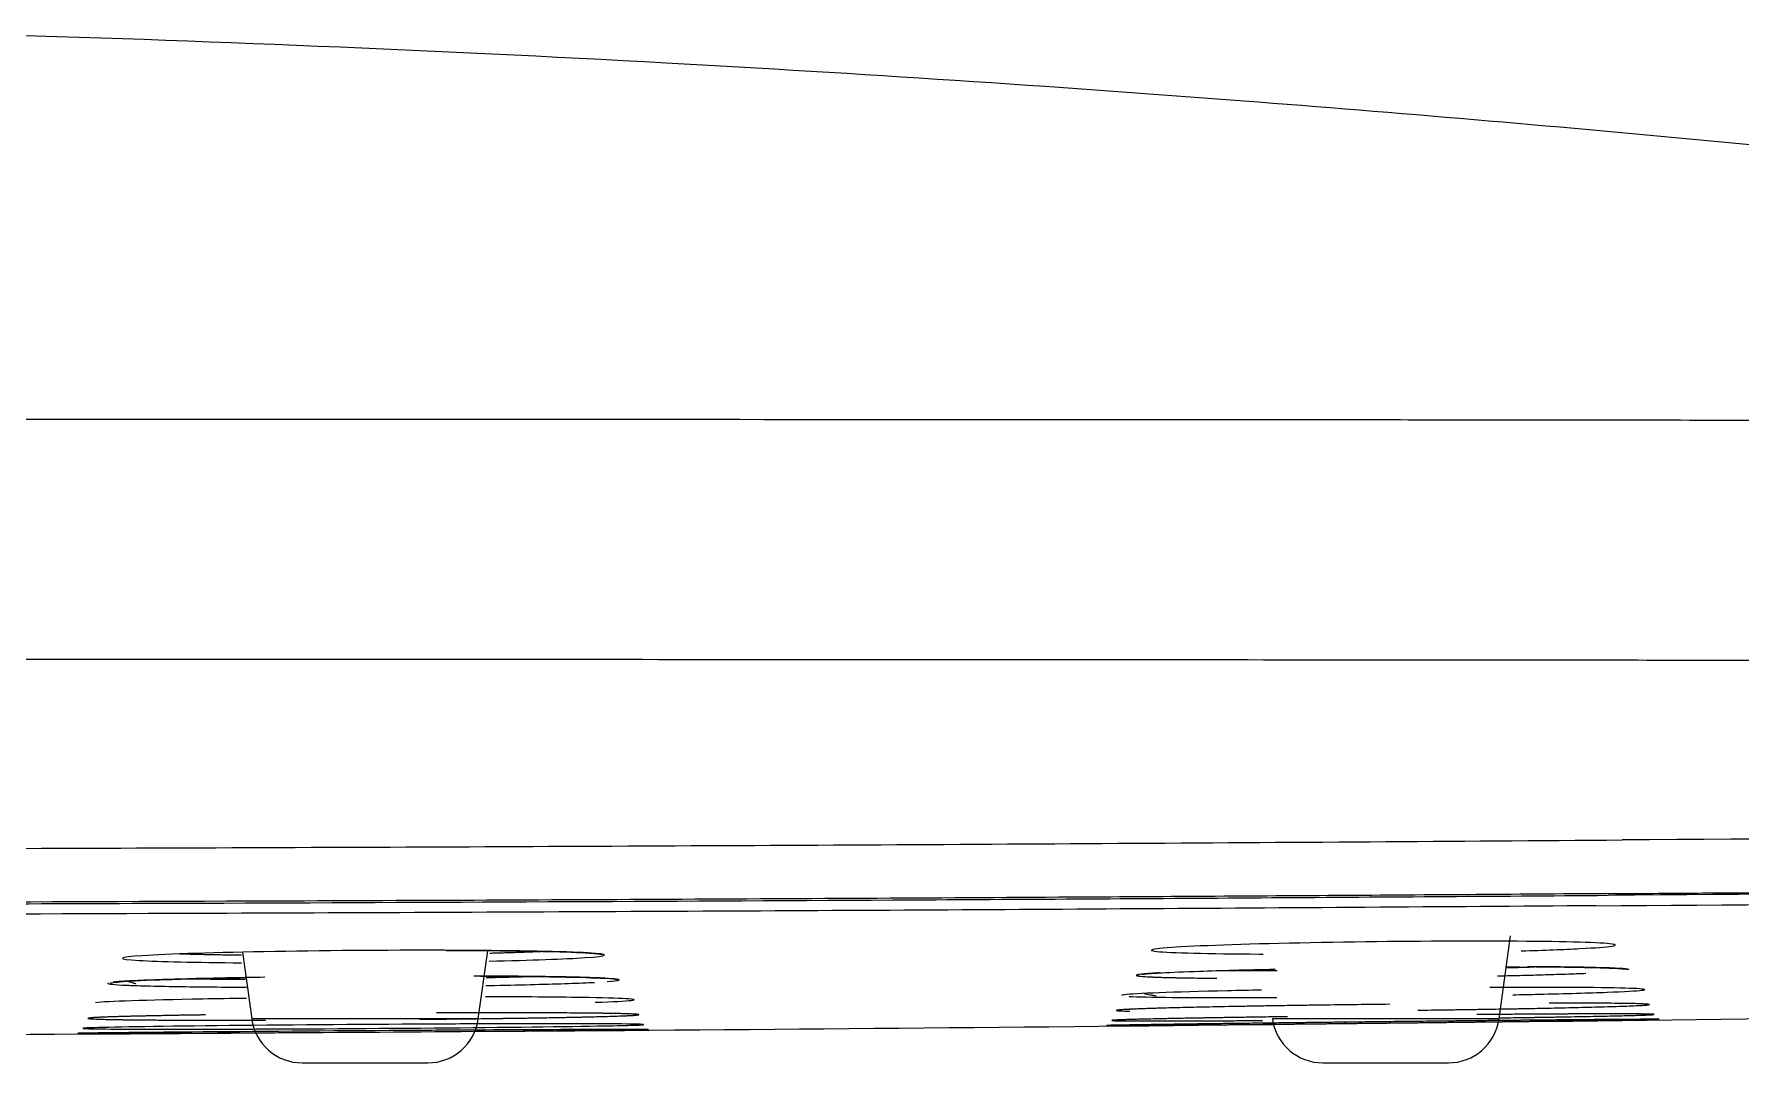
# Model space of a CAD drawing. Extents: x -4069 to -3649, y -4303 to -3709.
# Drawn here: x -3815.43 to -3808.74, y -3912.65 to -3908.61 of the extents above; entities that cross this region are included whole.
import ezdxf

# ---------------------------------------------------------------- set-up
doc = ezdxf.new("R2010")
doc.units = 0
doc.header["$LTSCALE"] = 7
doc.layers.add('6', color=7, linetype='CONTINUOUS')

msp = doc.modelspace()

# ---------------------------------------------------------------- linework, layer by layer
at = {"layer": '6', "color": 7, "linetype": 'Continuous'}
for p, q in [((-3809.68611, -3912.4731), (-3809.64063, -3912.14821)), ((-3814.61078, -3912.21201), (-3814.57422, -3912.4731)), ((-3813.68601, -3912.4731), (-3813.64859, -3912.20581)), ((-3814.37616, -3912.64536), (-3814.13012, -3912.64536)), ((-3814.13012, -3912.64536), (-3813.88407, -3912.64536)), ((-3810.37626, -3912.64536), (-3810.13022, -3912.64536)), ((-3810.13022, -3912.64536), (-3809.88417, -3912.64536))]:
    msp.add_line(p, q, dxfattribs=at)
at = {"layer": '6', "color": 3, "linetype": 'Continuous'}
for p, q in [((-3813.68601, -3912.4731), (-3814.57422, -3912.4731)), ((-3809.68611, -3912.4731), (-3810.57432, -3912.4731))]:
    msp.add_line(p, q, dxfattribs=at)
at = {"layer": '6', "color": 7, "linetype": 'Continuous'}
for centre, radius, start, end in [((-3814.37616, -3912.44537), 0.2, 187.96961, 270), ((-3813.88407, -3912.44537), 0.2, 270, 352.03039), ((-3820.12997, -3011.66382), 900.88155, 270.408993, 270.608018), ((-3810.37626, -3912.44537), 0.2, 187.96961, 270), ((-3809.88417, -3912.44537), 0.2, 270, 352.03039), ((-3820.12997, -3011.66382), 900.88155, 270.664118, 270.861401), ((-3820.12997, -3011.66382), 900.88155, 270.153987, 270.354378)]:
    msp.add_arc(centre, radius, start, end, dxfattribs=at)
for points, knots in [([(-3801.00403, -3910.07856), (-3801.58696, -3909.97794), (-3802.70751, -3909.79458), (-3804.27198, -3909.56608), (-3805.5973, -3909.39126), (-3806.65566, -3909.26393), (-3807.71828, -3909.14565), (-3809.03628, -3909.01278), (-3810.83773, -3908.85867), (-3813.1025, -3908.70961), (-3814.76763, -3908.64032), (-3815.67762, -3908.61444)], [0, 0, 0, 0, 0.1202317, 0.2308092, 0.3213645, 0.3919593, 0.4474896, 0.5386982, 0.6612183, 0.814996, 1, 1, 1, 1]), ([(-3831.00162, -3911.98882), (-3830.63846, -3911.99144), (-3829.91371, -3911.99667), (-3828.64671, -3912.0046), (-3827.20051, -3912.01237), (-3825.20915, -3912.02083), (-3822.85206, -3912.02735), (-3820.31059, -3912.0297), (-3818.13278, -3912.0281), (-3816.31707, -3912.02441), (-3814.32375, -3912.01816), (-3812.42373, -3912.00933), (-3810.6165, -3911.99855), (-3809.7116, -3911.99207), (-3809.25832, -3911.98882)], [0, 0, 0, 0, 0.0504268, 0.1006347, 0.1754994, 0.2503625, 0.3753666, 0.4999994, 0.5997955, 0.6748076, 0.7498388, 0.8743705, 0.9370687, 1, 1, 1, 1]), ([(-3809.30647, -3912.02982), (-3809.90879, -3912.03408), (-3811.1107, -3912.04257), (-3812.91823, -3912.05242), (-3815.02233, -3912.06143), (-3817.42638, -3912.06799), (-3819.22917, -3912.06962), (-3821.03062, -3912.06962), (-3822.83348, -3912.06801), (-3825.53927, -3912.06053), (-3828.24902, -3912.04843), (-3830.05066, -3912.03603), (-3830.95346, -3912.02982)], [0, 0, 0, 0, 0.0839706, 0.1675636, 0.2510451, 0.3756025, 0.4999978, 0.5000037, 0.6243972, 0.7489571, 0.8742019, 1, 1, 1, 1]), ([(-3801.03479, -3912.09524), (-3801.09372, -3912.0721), (-3801.33894, -3912.05169), (-3802.19723, -3912.01681), (-3802.78986, -3912.00317), (-3803.91257, -3911.98866), (-3804.31693, -3911.98495), (-3805.18373, -3911.97969), (-3805.64892, -3911.97815), (-3807.11825, -3911.97696), (-3808.1583, -3911.98064), (-3809.25832, -3911.98882)], [0, 0, 0, 0, 0.25, 0.25, 0.5, 0.5, 0.625, 0.625, 0.75, 0.75, 1, 1, 1, 1]), ([(-3813.81151, -3912.20457), (-3813.78499, -3912.20457), (-3813.69358, -3912.20474), (-3813.55693, -3912.20616), (-3813.37917, -3912.20929), (-3813.24555, -3912.21431), (-3813.20529, -3912.21916), (-3813.20175, -3912.22155), (-3813.20156, -3912.22187)], [0, 0, 0, 0, 0.0735118, 0.2605277, 0.4363094, 0.7357741, 0.9647259, 1, 1, 1, 1]), ([(-3811.01642, -3912.29273), (-3811.01853, -3912.29285), (-3811.05022, -3912.29467), (-3811.08125, -3912.29704), (-3811.09805, -3912.29941), (-3811.10257, -3912.30027), (-3811.10551, -3912.301), (-3811.10774, -3912.30193), (-3811.10752, -3912.30275), (-3811.10644, -3912.30325), (-3811.10578, -3912.30349), (-3811.10474, -3912.30379), (-3811.1035, -3912.30413), (-3811.10219, -3912.30443), (-3811.10046, -3912.30468), (-3811.09773, -3912.30503), (-3811.09321, -3912.30564), (-3811.08483, -3912.30642), (-3811.06974, -3912.30752), (-3811.05438, -3912.30833), (-3811.04024, -3912.30896), (-3811.03523, -3912.30917), (-3811.03034, -3912.30936), (-3811.02627, -3912.30951), (-3811.02254, -3912.30965), (-3811.01354, -3912.30997), (-3810.99722, -3912.31047), (-3810.97628, -3912.31102), (-3810.95773, -3912.31145), (-3810.94579, -3912.3117), (-3810.93519, -3912.31191), (-3810.92605, -3912.31208), (-3810.90359, -3912.31247), (-3810.87644, -3912.31282), (-3810.8516, -3912.31319), (-3810.83914, -3912.31333), (-3810.82616, -3912.31347), (-3810.81032, -3912.31363), (-3810.79727, -3912.31374), (-3810.79136, -3912.31379)], [0, 0, 0, 0, 0.0123666, 0.1884287, 0.2460388, 0.2695412, 0.2841158, 0.328271, 0.3744127, 0.3810604, 0.3878142, 0.4030117, 0.4180779, 0.4283223, 0.4400817, 0.449431, 0.4737957, 0.517797, 0.5538045, 0.6263079, 0.6378931, 0.6516333, 0.65986, 0.6688282, 0.6768694, 0.6826818, 0.7229129, 0.7655109, 0.7871067, 0.8099808, 0.8192224, 0.8329282, 0.8489505, 0.9117093, 0.9345701, 0.9448068, 0.9561409, 0.9804265, 1, 1, 1, 1]), ([(-3811.08402, -3912.29844), (-3811.08421, -3912.29845), (-3811.08171, -3912.29789), (-3811.06431, -3912.29595), (-3811.00329, -3912.29169), (-3810.84942, -3912.28513), (-3810.67994, -3912.28059), (-3810.56314, -3912.27806)], [0, 0, 0, 0, 0.0397853, 0.1537775, 0.3407397, 0.618656, 1, 1, 1, 1]), ([(-3809.69156, -3912.30454), (-3809.68686, -3912.30444), (-3809.6494, -3912.3036), (-3809.58473, -3912.30203), (-3809.51421, -3912.30006), (-3809.4576, -3912.29837), (-3809.42459, -3912.2973), (-3809.40455, -3912.29658), (-3809.39007, -3912.29605), (-3809.37422, -3912.29546), (-3809.35754, -3912.29481), (-3809.35016, -3912.29452), (-3809.34663, -3912.29437), (-3809.3466, -3912.29437)], [0, 0, 0, 0, 0.0344267, 0.2755783, 0.4931671, 0.6191904, 0.7693881, 0.7971822, 0.8205674, 0.9176011, 0.960675, 0.9996553, 1, 1, 1, 1]), ([(-3809.1765, -3912.27896), (-3809.17658, -3912.27894), (-3809.18264, -3912.27769), (-3809.21012, -3912.27508), (-3809.27391, -3912.27271), (-3809.33666, -3912.27135), (-3809.36604, -3912.2708), (-3809.38861, -3912.27045), (-3809.39983, -3912.27029), (-3809.40732, -3912.27018), (-3809.41508, -3912.27008), (-3809.43591, -3912.26982), (-3809.45788, -3912.26959), (-3809.48186, -3912.26939), (-3809.49743, -3912.26926), (-3809.5139, -3912.26914), (-3809.53034, -3912.26903), (-3809.54531, -3912.26895), (-3809.55965, -3912.26888), (-3809.5701, -3912.26884), (-3809.57443, -3912.26882)], [0, 0, 0, 0, 0.0032475, 0.2301878, 0.5120848, 0.5790717, 0.655214, 0.6975101, 0.7124101, 0.7195263, 0.7397935, 0.7553503, 0.834204, 0.8540055, 0.8752268, 0.9110221, 0.9343442, 0.9527379, 0.9805248, 1, 1, 1, 1]), ([(-3809.54067, -3912.26903), (-3809.5384, -3912.26903), (-3809.4826, -3912.26916), (-3809.36661, -3912.27062), (-3809.23515, -3912.27368), (-3809.18794, -3912.27731), (-3809.18196, -3912.27931), (-3809.18148, -3912.27973)], [0, 0, 0, 0, 0.0097707, 0.241659, 0.6280608, 0.9226658, 1, 1, 1, 1]), ([(-3815.12745, -3912.33257), (-3815.12729, -3912.33247), (-3815.12474, -3912.33124), (-3815.11408, -3912.32998), (-3815.09822, -3912.3287)], [0, 0, 0, 0, 0.083131, 1, 1, 1, 1]), ([(-3815.09822, -3912.3287), (-3815.09482, -3912.32792), (-3815.06987, -3912.32466), (-3814.9456, -3912.31961), (-3814.76575, -3912.31471), (-3814.65463, -3912.31244), (-3814.59788, -3912.31144)], [0, 0, 0, 0, 0.1294716, 0.5468705, 0.7805471, 1, 1, 1, 1]), ([(-3815.0617, -3912.32554), (-3815.05644, -3912.32734), (-3815.04671, -3912.33021), (-3815.03326, -3912.33328), (-3815.02875, -3912.335), (-3815.02825, -3912.33559), (-3815.02822, -3912.33565)], [0, 0, 0, 0, 0.5984296, 0.9059664, 0.9918782, 1, 1, 1, 1]), ([(-3813.67707, -3912.30522), (-3813.62341, -3912.30541), (-3813.51382, -3912.30629), (-3813.32852, -3912.30869), (-3813.18163, -3912.31324), (-3813.14566, -3912.31728), (-3813.14262, -3912.31947), (-3813.14249, -3912.3196)], [0, 0, 0, 0, 0.1681857, 0.3699865, 0.7173851, 0.9826453, 1, 1, 1, 1]), ([(-3810.61726, -3912.36019), (-3810.66357, -3912.3611), (-3810.70798, -3912.36204), (-3810.96456, -3912.36798), (-3811.11367, -3912.37362), (-3811.15446, -3912.37843)], [0, 0, 0, 0, 0.1633415, 0.1633415, 1, 1, 1, 1]), ([(-3809.263, -3912.3686), (-3809.19338, -3912.36595), (-3809.14616, -3912.36333), (-3809.08621, -3912.35615), (-3809.15478, -3912.35237), (-3809.42101, -3912.34946), (-3809.56304, -3912.3492), (-3809.72269, -3912.3498)], [0, 0, 0, 0, 0.2329287, 0.2329287, 0.6968582, 0.6968582, 1, 1, 1, 1]), ([(-3814.59436, -3912.39257), (-3814.65461, -3912.39344), (-3814.71211, -3912.39438), (-3814.98862, -3912.39954), (-3815.1435, -3912.40471), (-3815.18561, -3912.40951)], [0, 0, 0, 0, 0.1937109, 0.1937109, 1, 1, 1, 1]), ([(-3813.22838, -3912.408), (-3813.15681, -3912.40559), (-3813.10818, -3912.40311), (-3813.04567, -3912.39597), (-3813.11616, -3912.39174), (-3813.38118, -3912.38764), (-3813.51154, -3912.38675), (-3813.6585, -3912.38651)], [0, 0, 0, 0, 0.2385077, 0.2385077, 0.7161196, 0.7161196, 1, 1, 1, 1]), ([(-3810.11458, -3912.41588), (-3810.15712, -3912.41634), (-3810.24783, -3912.41738), (-3810.35899, -3912.41883), (-3810.43326, -3912.41989), (-3810.47069, -3912.42044), (-3810.50046, -3912.42089), (-3810.54031, -3912.42151), (-3810.59069, -3912.42233), (-3810.6509, -3912.42335), (-3810.73619, -3912.42489), (-3810.8147, -3912.42647), (-3810.88208, -3912.42797), (-3810.94307, -3912.4294), (-3810.99207, -3912.4307), (-3811.02685, -3912.43172), (-3811.03802, -3912.43206), (-3811.04547, -3912.43229), (-3811.05291, -3912.43252), (-3811.06193, -3912.43281), (-3811.06943, -3912.43307), (-3811.07576, -3912.43328), (-3811.08074, -3912.43346), (-3811.08678, -3912.43367), (-3811.09268, -3912.43389), (-3811.09773, -3912.43408), (-3811.10734, -3912.43444), (-3811.11878, -3912.43491), (-3811.12858, -3912.43534), (-3811.13275, -3912.43553), (-3811.13459, -3912.43562), (-3811.13989, -3912.43587), (-3811.14692, -3912.43622), (-3811.15494, -3912.43666), (-3811.16549, -3912.43732), (-3811.17875, -3912.43831), (-3811.18794, -3912.43965), (-3811.18318, -3912.44113), (-3811.16204, -3912.44226), (-3811.14098, -3912.44287), (-3811.13347, -3912.44306)], [0, 0, 0, 0, 0.0639168, 0.1359882, 0.1692867, 0.1798438, 0.1951728, 0.2166247, 0.2442245, 0.2781162, 0.3182019, 0.394052, 0.4268338, 0.4585464, 0.5287764, 0.5483079, 0.5557024, 0.5615819, 0.5707536, 0.5782285, 0.5897987, 0.59517, 0.5996977, 0.6069411, 0.6163514, 0.6212644, 0.625541, 0.6524444, 0.6691157, 0.6698151, 0.6722183, 0.6780322, 0.6953231, 0.7090472, 0.7259225, 0.7661459, 0.8207429, 0.8865032, 0.9634217, 1, 1, 1, 1]), ([(-3811.07769, -3912.37418), (-3811.07092, -3912.37556), (-3811.0575, -3912.37772), (-3811.04014, -3912.3804), (-3811.0315, -3912.38202), (-3811.02958, -3912.38275), (-3811.02916, -3912.38302), (-3811.02913, -3912.3831)], [0, 0, 0, 0, 0.5095238, 0.8495993, 0.9557177, 0.9894452, 1, 1, 1, 1]), ([(-3810.00381, -3912.43884), (-3810.00019, -3912.4388), (-3809.95867, -3912.43827), (-3809.91123, -3912.43763), (-3809.86009, -3912.43691), (-3809.84168, -3912.43664), (-3809.82726, -3912.43643), (-3809.81978, -3912.43632), (-3809.81607, -3912.43626), (-3809.81398, -3912.43623), (-3809.81092, -3912.43619), (-3809.80645, -3912.43612), (-3809.79902, -3912.43601), (-3809.78846, -3912.43585), (-3809.77573, -3912.43565), (-3809.76154, -3912.43544), (-3809.74536, -3912.43518), (-3809.71575, -3912.43471), (-3809.68374, -3912.43419), (-3809.65368, -3912.43367), (-3809.63243, -3912.4333), (-3809.60913, -3912.43289), (-3809.58301, -3912.43241), (-3809.55183, -3912.43183), (-3809.49777, -3912.43078), (-3809.41639, -3912.42908), (-3809.31562, -3912.42669), (-3809.23752, -3912.42445), (-3809.1836, -3912.42258), (-3809.15522, -3912.42141), (-3809.13709, -3912.42055), (-3809.12694, -3912.42001), (-3809.11279, -3912.41913), (-3809.08947, -3912.41717), (-3809.09863, -3912.41516), (-3809.14084, -3912.41362), (-3809.19429, -3912.41255), (-3809.28022, -3912.41174), (-3809.3783, -3912.4115), (-3809.44587, -3912.41153), (-3809.47191, -3912.41156), (-3809.48628, -3912.41159), (-3809.48997, -3912.41159)], [0, 0, 0, 0, 0.0044974, 0.051585, 0.059394, 0.0696727, 0.0752096, 0.0779638, 0.0793231, 0.0799965, 0.0806651, 0.0832812, 0.0857796, 0.0902932, 0.0970215, 0.1023897, 0.108893, 0.1184897, 0.1417901, 0.1520984, 0.160189, 0.1715626, 0.1850786, 0.1979196, 0.2173104, 0.2667344, 0.3285439, 0.4000954, 0.4396184, 0.4783762, 0.4971921, 0.5121755, 0.5252487, 0.5762482, 0.6938033, 0.7452112, 0.793554, 0.8812758, 0.9580222, 0.9773103, 0.9942056, 1, 1, 1, 1]), ([(-3814.29533, -3912.51143), (-3814.29329, -3912.51142), (-3814.29125, -3912.51141), (-3814.28921, -3912.5114), (-3814.00165, -3912.50977), (-3813.70393, -3912.50724), (-3813.24611, -3912.50178), (-3813.08855, -3912.49886), (-3813.00863, -3912.49436), (-3813.08443, -3912.49278), (-3813.43346, -3912.49187), (-3813.69937, -3912.49255), (-3814.27006, -3912.49579), (-3814.56764, -3912.4983), (-3815.03056, -3912.50382), (-3815.18555, -3912.50672), (-3815.23181, -3912.50934), (-3815.23514, -3912.5097), (-3815.23525, -3912.51004)], [0, 0, 0, 0, 0.0011482, 0.0011482, 0.0011482, 0.1630781, 0.1630781, 0.3250079, 0.3250079, 0.4869378, 0.4869378, 0.6488677, 0.6488677, 0.8107976, 0.8107976, 0.9727275, 0.9727275, 1, 1, 1, 1]), ([(-3814.75549, -3912.45754), (-3814.75671, -3912.45756), (-3814.76374, -3912.45766), (-3814.77588, -3912.45785), (-3814.79312, -3912.45811), (-3814.81138, -3912.45839), (-3814.83211, -3912.45873), (-3814.85376, -3912.4591), (-3814.87305, -3912.45943), (-3814.88785, -3912.45969), (-3814.89951, -3912.45991), (-3814.91461, -3912.46019), (-3814.93681, -3912.46061), (-3814.95741, -3912.46102), (-3814.97364, -3912.46136), (-3814.98586, -3912.46163), (-3814.9985, -3912.4619), (-3815.01067, -3912.46217), (-3815.02344, -3912.46247), (-3815.03567, -3912.46276), (-3815.04776, -3912.46306), (-3815.057, -3912.46329), (-3815.06542, -3912.46351), (-3815.07168, -3912.46368), (-3815.0746, -3912.46376), (-3815.0763, -3912.4638), (-3815.0777, -3912.46384), (-3815.07934, -3912.46389), (-3815.08157, -3912.46395), (-3815.08548, -3912.46405), (-3815.09187, -3912.46424), (-3815.10034, -3912.46448), (-3815.11094, -3912.46481), (-3815.12018, -3912.46509), (-3815.12697, -3912.46532), (-3815.13052, -3912.46544), (-3815.13456, -3912.46558), (-3815.13847, -3912.46572), (-3815.14287, -3912.46588), (-3815.15015, -3912.46616), (-3815.15906, -3912.46652), (-3815.16897, -3912.46694), (-3815.1797, -3912.4674), (-3815.18795, -3912.46785), (-3815.19541, -3912.4683), (-3815.20098, -3912.46867), (-3815.21237, -3912.4696), (-3815.21627, -3912.47046), (-3815.21613, -3912.47118), (-3815.21591, -3912.47135), (-3815.21501, -3912.47157), (-3815.21338, -3912.47184), (-3815.21022, -3912.47217), (-3815.20655, -3912.47246), (-3815.2033, -3912.47269), (-3815.20044, -3912.47288), (-3815.19526, -3912.4732), (-3815.18784, -3912.47356), (-3815.17727, -3912.47396), (-3815.16817, -3912.47427), (-3815.15962, -3912.47455), (-3815.15131, -3912.47482), (-3815.13983, -3912.47511), (-3815.11975, -3912.47548), (-3815.09902, -3912.47582), (-3815.08063, -3912.47611), (-3815.06673, -3912.47632), (-3815.05469, -3912.47646), (-3815.04387, -3912.47659), (-3815.02868, -3912.47675), (-3814.99896, -3912.47705), (-3814.95963, -3912.47735), (-3814.91671, -3912.4776), (-3814.87877, -3912.47779), (-3814.843, -3912.47793), (-3814.81617, -3912.47801), (-3814.80269, -3912.47805), (-3814.79439, -3912.47806), (-3814.77802, -3912.4781), (-3814.75352, -3912.47814), (-3814.72219, -3912.47818), (-3814.69361, -3912.4782), (-3814.65634, -3912.4782), (-3814.62434, -3912.47819), (-3814.59533, -3912.47816), (-3814.57144, -3912.47812), (-3814.54596, -3912.47808), (-3814.52581, -3912.47804), (-3814.51999, -3912.47803)], [0, 0, 0, 0, 0.0019011, 0.0109792, 0.0191656, 0.0294872, 0.0400528, 0.0539522, 0.0664881, 0.0735826, 0.0802794, 0.0875699, 0.1013048, 0.1219377, 0.1275744, 0.1342822, 0.1473006, 0.1540967, 0.1603312, 0.1761514, 0.1817506, 0.1888113, 0.1986163, 0.2024471, 0.2049866, 0.206073, 0.2068298, 0.2086947, 0.2104043, 0.2126772, 0.219019, 0.2277147, 0.2364316, 0.2498795, 0.255384, 0.2581036, 0.2615613, 0.2689581, 0.2714817, 0.2764751, 0.2960082, 0.3072559, 0.3168787, 0.3411922, 0.3516485, 0.362101, 0.3783926, 0.4475902, 0.4529236, 0.4578846, 0.4670889, 0.4776798, 0.4884613, 0.5065704, 0.5127461, 0.5164969, 0.5298938, 0.5515121, 0.5633389, 0.5825937, 0.5937351, 0.6030608, 0.6193233, 0.6375621, 0.6636814, 0.677697, 0.6892464, 0.7007463, 0.7072357, 0.714621, 0.7356755, 0.7740235, 0.794298, 0.8167602, 0.8425979, 0.8558158, 0.8615652, 0.8647209, 0.8691962, 0.8878266, 0.9036073, 0.9176164, 0.930921, 0.9586811, 0.9644975, 0.9722816, 0.9920213, 1, 1, 1, 1]), ([(-3813.91508, -3912.47454), (-3813.91268, -3912.47452), (-3813.89952, -3912.4744), (-3813.87905, -3912.47421), (-3813.85471, -3912.47398), (-3813.83619, -3912.4738), (-3813.81896, -3912.47362), (-3813.79692, -3912.47339), (-3813.72834, -3912.47266), (-3813.66059, -3912.47187), (-3813.6021, -3912.4711), (-3813.58196, -3912.47082), (-3813.55015, -3912.47039), (-3813.51733, -3912.46991), (-3813.49035, -3912.4695), (-3813.47654, -3912.46929), (-3813.46021, -3912.46903), (-3813.44322, -3912.46875), (-3813.4276, -3912.46849), (-3813.40073, -3912.46803), (-3813.37384, -3912.46755), (-3813.34715, -3912.46705), (-3813.33568, -3912.46683), (-3813.32375, -3912.46659), (-3813.31006, -3912.46631), (-3813.29415, -3912.46596), (-3813.27178, -3912.46546), (-3813.24568, -3912.46485), (-3813.20819, -3912.46396), (-3813.16943, -3912.4629), (-3813.13586, -3912.46179), (-3813.11261, -3912.4609), (-3813.0966, -3912.46019), (-3813.08591, -3912.45964), (-3813.07838, -3912.45919), (-3813.07454, -3912.45894), (-3813.07221, -3912.45877), (-3813.07065, -3912.45864), (-3813.06876, -3912.4585), (-3813.06662, -3912.4583), (-3813.06325, -3912.45794), (-3813.05966, -3912.45748), (-3813.05778, -3912.45707), (-3813.05727, -3912.45684), (-3813.0572, -3912.45677), (-3813.05717, -3912.45673), (-3813.05716, -3912.45671), (-3813.05715, -3912.45669), (-3813.05715, -3912.45669), (-3813.05715, -3912.45668), (-3813.05715, -3912.45668), (-3813.05715, -3912.45668), (-3813.05715, -3912.45668), (-3813.05715, -3912.45668), (-3813.05715, -3912.45668), (-3813.05827, -3912.45656), (-3813.0568, -3912.45633), (-3813.05779, -3912.45608), (-3813.05834, -3912.45592), (-3813.05875, -3912.45584), (-3813.05908, -3912.45576), (-3813.05981, -3912.45561), (-3813.06196, -3912.45538), (-3813.06454, -3912.45514), (-3813.06667, -3912.45497), (-3813.0684, -3912.45485), (-3813.07041, -3912.4547), (-3813.07445, -3912.45445), (-3813.08057, -3912.45412), (-3813.0877, -3912.4538), (-3813.09349, -3912.45357), (-3813.10067, -3912.45328), (-3813.114, -3912.45291), (-3813.13055, -3912.45249), (-3813.14304, -3912.45222), (-3813.15125, -3912.45204), (-3813.15684, -3912.45193), (-3813.16104, -3912.45185), (-3813.16487, -3912.45179), (-3813.17003, -3912.4517), (-3813.1803, -3912.45153), (-3813.19128, -3912.45136), (-3813.2017, -3912.45122), (-3813.20776, -3912.45113), (-3813.21413, -3912.45105), (-3813.22393, -3912.45093), (-3813.23606, -3912.45079), (-3813.24926, -3912.45065), (-3813.25957, -3912.45055), (-3813.26763, -3912.45048), (-3813.27744, -3912.4504), (-3813.30086, -3912.45022), (-3813.34381, -3912.44991), (-3813.39548, -3912.44966), (-3813.44366, -3912.44948), (-3813.47568, -3912.44939), (-3813.51043, -3912.44932), (-3813.54426, -3912.44928), (-3813.59214, -3912.44924), (-3813.63423, -3912.44925), (-3813.67394, -3912.44929), (-3813.69589, -3912.44932), (-3813.71024, -3912.44934), (-3813.72067, -3912.44936), (-3813.74305, -3912.4494), (-3813.77887, -3912.44948), (-3813.81727, -3912.44959), (-3813.84067, -3912.44966), (-3813.84854, -3912.44969), (-3813.84939, -3912.44969)], [0, 0, 0, 0, 0.0025496, 0.014033, 0.0218564, 0.0286911, 0.0341721, 0.0406266, 0.0528043, 0.109776, 0.1170438, 0.1229893, 0.1341643, 0.1559342, 0.1643836, 0.1688025, 0.1741539, 0.1861236, 0.1916704, 0.1958095, 0.22357, 0.2305194, 0.2361772, 0.2412124, 0.249405, 0.2585011, 0.268406, 0.2885921, 0.305852, 0.3381921, 0.3710455, 0.3922451, 0.4086349, 0.4276517, 0.4366927, 0.4446912, 0.4481401, 0.4510261, 0.4551274, 0.4605247, 0.4677505, 0.4849287, 0.4998595, 0.5032965, 0.5053022, 0.5064172, 0.5070078, 0.5073121, 0.5074665, 0.5075443, 0.5075833, 0.5076029, 0.5076127, 0.5076152, 0.5076177, 0.5076226, 0.5189217, 0.5275947, 0.5305542, 0.5332226, 0.5355373, 0.5377242, 0.5471412, 0.5576716, 0.5607009, 0.5639288, 0.5699786, 0.5750866, 0.5888156, 0.6041301, 0.6086653, 0.6132916, 0.6355516, 0.6523931, 0.6634196, 0.6700946, 0.6747266, 0.6779423, 0.6804068, 0.6840674, 0.6901501, 0.7037207, 0.7086219, 0.7124927, 0.7164155, 0.721472, 0.7320105, 0.7401414, 0.7460867, 0.7503074, 0.7543113, 0.7625271, 0.7884774, 0.8219798, 0.8396807, 0.8565319, 0.8650424, 0.8847516, 0.8992406, 0.9241419, 0.9350904, 0.9452336, 0.9491786, 0.95139, 0.9570543, 0.9744504, 0.9914473, 0.9990795, 1, 1, 1, 1]), ([(-3813.21887, -3912.50088), (-3813.13051, -3912.49935), (-3813.07102, -3912.49787), (-3813.00863, -3912.49436), (-3813.08443, -3912.49278), (-3813.37067, -3912.49203), (-3813.51983, -3912.4922), (-3813.68758, -3912.49279)], [0, 0, 0, 0, 0.254981, 0.254981, 0.7092168, 0.7092168, 1, 1, 1, 1]), ([(-3810.51494, -3912.46457), (-3810.51923, -3912.46463), (-3810.53262, -3912.46482), (-3810.55074, -3912.46507), (-3810.5713, -3912.46536), (-3810.59503, -3912.4657), (-3810.61554, -3912.46599), (-3810.62986, -3912.4662), (-3810.6324, -3912.46624), (-3810.63381, -3912.46626), (-3810.63457, -3912.46627), (-3810.63496, -3912.46628), (-3810.63516, -3912.46628), (-3810.63526, -3912.46628), (-3810.63529, -3912.46628), (-3810.63529, -3912.46628), (-3810.63531, -3912.46628), (-3810.63533, -3912.46628), (-3810.63636, -3912.4663), (-3810.63841, -3912.46633), (-3810.64284, -3912.46639), (-3810.65127, -3912.46652), (-3810.661, -3912.46667), (-3810.67043, -3912.46681), (-3810.68314, -3912.467), (-3810.70058, -3912.46727), (-3810.72293, -3912.46761), (-3810.74104, -3912.4679), (-3810.75598, -3912.46814), (-3810.76471, -3912.46828), (-3810.77127, -3912.46838), (-3810.77504, -3912.46844), (-3810.77965, -3912.46852), (-3810.78268, -3912.46857), (-3810.78567, -3912.46861), (-3810.78598, -3912.46862), (-3810.78486, -3912.46861), (-3810.78944, -3912.46867), (-3810.79086, -3912.4687), (-3810.79847, -3912.46883), (-3810.81287, -3912.46907), (-3810.8332, -3912.4694), (-3810.85316, -3912.46975), (-3810.87188, -3912.47008), (-3810.89295, -3912.47046), (-3810.91892, -3912.47094), (-3810.94721, -3912.47147), (-3810.97542, -3912.47203), (-3810.99615, -3912.47245), (-3811.02119, -3912.47298), (-3811.0415, -3912.47342), (-3811.06051, -3912.47385), (-3811.06717, -3912.474), (-3811.07038, -3912.47408), (-3811.07146, -3912.4741), (-3811.07454, -3912.47418), (-3811.08047, -3912.47432), (-3811.08942, -3912.47453), (-3811.10486, -3912.47492), (-3811.12409, -3912.47544), (-3811.1455, -3912.47607), (-3811.15963, -3912.47654), (-3811.16858, -3912.47687), (-3811.17343, -3912.47705), (-3811.17793, -3912.47724), (-3811.18353, -3912.47749), (-3811.18893, -3912.47775), (-3811.19496, -3912.47806), (-3811.19792, -3912.47827), (-3811.19983, -3912.47843), (-3811.20103, -3912.47855), (-3811.20227, -3912.47867), (-3811.20312, -3912.47877), (-3811.2034, -3912.47884), (-3811.20381, -3912.47898), (-3811.20427, -3912.47919), (-3811.20323, -3912.47947), (-3811.20041, -3912.4797), (-3811.19785, -3912.47987), (-3811.196, -3912.47995), (-3811.1933, -3912.48007), (-3811.1893, -3912.48022), (-3811.18266, -3912.48039), (-3811.17651, -3912.48051), (-3811.17074, -3912.48062), (-3811.16199, -3912.48075), (-3811.15286, -3912.48086), (-3811.14368, -3912.48094), (-3811.13764, -3912.481), (-3811.12595, -3912.48109), (-3811.11146, -3912.48117), (-3811.09588, -3912.48123), (-3811.07979, -3912.48127), (-3811.06483, -3912.4813), (-3811.05102, -3912.48131), (-3811.04328, -3912.48131), (-3811.034, -3912.48131), (-3811.02307, -3912.4813), (-3811.00767, -3912.48128), (-3810.99319, -3912.48127), (-3810.98141, -3912.48125), (-3810.97488, -3912.48124), (-3810.96822, -3912.48122), (-3810.95602, -3912.48119), (-3810.94279, -3912.48115), (-3810.9281, -3912.4811), (-3810.91688, -3912.48106), (-3810.90519, -3912.48102), (-3810.88607, -3912.48093), (-3810.85951, -3912.48081), (-3810.81935, -3912.48062), (-3810.77775, -3912.48039), (-3810.73308, -3912.48011), (-3810.70162, -3912.4799), (-3810.67868, -3912.47975), (-3810.66642, -3912.47966), (-3810.65673, -3912.47959), (-3810.647, -3912.47952), (-3810.63456, -3912.47943), (-3810.62295, -3912.47934), (-3810.61475, -3912.47928), (-3810.6133, -3912.47926)], [0, 0, 0, 0, 0.0055852, 0.017461, 0.0236893, 0.0327491, 0.0493582, 0.0512345, 0.0522689, 0.0528531, 0.0531607, 0.0533182, 0.0533978, 0.0534379, 0.053443, 0.053443, 0.0534481, 0.0534581, 0.0534782, 0.0548378, 0.0563233, 0.059574, 0.0665074, 0.0697982, 0.0727103, 0.0842783, 0.0946867, 0.1050623, 0.1106269, 0.1167361, 0.1180453, 0.1204734, 0.1225045, 0.1247686, 0.1258364, 0.1258497, 0.1258628, 0.1270295, 0.1284759, 0.1302173, 0.137518, 0.1518193, 0.1607396, 0.1708292, 0.1831726, 0.1968358, 0.2162199, 0.2345766, 0.2510722, 0.257908, 0.2877677, 0.2962146, 0.3026654, 0.303609, 0.3042078, 0.3055325, 0.311633, 0.3191948, 0.3284587, 0.3530991, 0.3771402, 0.4026027, 0.4099797, 0.4175178, 0.4257731, 0.4345879, 0.4512333, 0.4621137, 0.4770504, 0.4815312, 0.4864223, 0.4957167, 0.4999553, 0.5031421, 0.507558, 0.5231928, 0.5392617, 0.5577125, 0.5688899, 0.57331, 0.5768408, 0.5944012, 0.6067674, 0.6203996, 0.6284825, 0.6371074, 0.6621106, 0.6664809, 0.6714296, 0.6838851, 0.7072927, 0.7170884, 0.7286002, 0.7503914, 0.7555239, 0.7617137, 0.7685268, 0.7766387, 0.7853408, 0.8012103, 0.806723, 0.8095247, 0.8144098, 0.8196727, 0.8327826, 0.8391623, 0.8463145, 0.8529475, 0.8597315, 0.8787419, 0.8971539, 0.9254785, 0.9429261, 0.9633548, 0.9708015, 0.9757071, 0.9807512, 0.9841843, 0.9888306, 0.9980348, 1, 1, 1, 1]), ([(-3809.68128, -3912.46898), (-3809.67349, -3912.46887), (-3809.65313, -3912.46857), (-3809.62606, -3912.46817), (-3809.60073, -3912.46779), (-3809.58292, -3912.46752), (-3809.56736, -3912.46727), (-3809.55239, -3912.46704), (-3809.53659, -3912.46679), (-3809.51936, -3912.46652), (-3809.49958, -3912.46619), (-3809.48278, -3912.46591), (-3809.46933, -3912.46569), (-3809.45814, -3912.4655), (-3809.4358, -3912.46512), (-3809.38108, -3912.46416), (-3809.33252, -3912.46324), (-3809.28365, -3912.46226), (-3809.25762, -3912.46172), (-3809.23048, -3912.4611), (-3809.2079, -3912.46058), (-3809.18312, -3912.45998), (-3809.15798, -3912.45932), (-3809.13494, -3912.45862), (-3809.11903, -3912.45809), (-3809.10914, -3912.45774), (-3809.10341, -3912.4575), (-3809.09743, -3912.45723), (-3809.091, -3912.45692), (-3809.08423, -3912.45653), (-3809.08034, -3912.45617), (-3809.07815, -3912.45587), (-3809.07783, -3912.45571), (-3809.07764, -3912.45561), (-3809.07748, -3912.45548), (-3809.07817, -3912.45537), (-3809.07903, -3912.45523), (-3809.0799, -3912.45513), (-3809.08152, -3912.455), (-3809.08414, -3912.45485), (-3809.08695, -3912.45472), (-3809.08975, -3912.45462), (-3809.09177, -3912.45456), (-3809.09395, -3912.45449), (-3809.09731, -3912.4544), (-3809.10258, -3912.45428), (-3809.10805, -3912.45416), (-3809.11291, -3912.45407), (-3809.11776, -3912.45402), (-3809.12286, -3912.45397), (-3809.12741, -3912.45391), (-3809.13099, -3912.45387), (-3809.13428, -3912.45383), (-3809.14081, -3912.45377), (-3809.15047, -3912.45368), (-3809.16414, -3912.4536), (-3809.17868, -3912.45355), (-3809.19208, -3912.4535), (-3809.20455, -3912.45347), (-3809.21451, -3912.45346), (-3809.22265, -3912.45345), (-3809.23181, -3912.45344), (-3809.2445, -3912.45344), (-3809.25856, -3912.45344), (-3809.27119, -3912.45345), (-3809.27927, -3912.45346), (-3809.28544, -3912.45347), (-3809.29512, -3912.45349), (-3809.30519, -3912.45351), (-3809.31544, -3912.45354), (-3809.32111, -3912.45355), (-3809.32747, -3912.45357), (-3809.33466, -3912.45359), (-3809.34257, -3912.45361), (-3809.35273, -3912.45365), (-3809.36387, -3912.45369), (-3809.37676, -3912.45374), (-3809.38917, -3912.45379), (-3809.40301, -3912.45385), (-3809.41831, -3912.45391), (-3809.43199, -3912.45398), (-3809.44362, -3912.45404), (-3809.45344, -3912.45409), (-3809.46329, -3912.45414), (-3809.48013, -3912.45423), (-3809.50091, -3912.45435), (-3809.52812, -3912.45451), (-3809.55136, -3912.45466), (-3809.56827, -3912.45477), (-3809.57698, -3912.45483), (-3809.58318, -3912.45487), (-3809.59931, -3912.45498), (-3809.63796, -3912.45525), (-3809.67688, -3912.45555), (-3809.70594, -3912.45578), (-3809.71828, -3912.45587), (-3809.74046, -3912.45606), (-3809.76111, -3912.45623), (-3809.77338, -3912.45633)], [0, 0, 0, 0, 0.0103826, 0.0273429, 0.0369528, 0.0455427, 0.0522361, 0.0592006, 0.0673281, 0.0751192, 0.0843435, 0.0969912, 0.1009176, 0.1051439, 0.1144352, 0.136277, 0.1949691, 0.2021245, 0.2326654, 0.2485678, 0.2652549, 0.2861761, 0.3121761, 0.3388805, 0.3665046, 0.3766865, 0.3827585, 0.397207, 0.4115007, 0.4251799, 0.4525226, 0.4655074, 0.473777, 0.4786791, 0.4826917, 0.4953936, 0.5005516, 0.5070184, 0.5153172, 0.5258896, 0.5385453, 0.5428968, 0.5482674, 0.5538162, 0.5586932, 0.5708296, 0.5854283, 0.5909911, 0.5957107, 0.6046801, 0.6107512, 0.6152888, 0.6192882, 0.6232892, 0.6395944, 0.6548889, 0.666796, 0.6810808, 0.6913678, 0.6997658, 0.706063, 0.711194, 0.7215599, 0.7350718, 0.7424671, 0.7482571, 0.7519041, 0.7549001, 0.7676001, 0.7716748, 0.7748072, 0.7785092, 0.7836297, 0.78799, 0.7929375, 0.8020208, 0.8078939, 0.8152605, 0.8232199, 0.8312528, 0.840633, 0.8454407, 0.8497658, 0.8561644, 0.8609737, 0.8758995, 0.8876702, 0.9016951, 0.9097355, 0.9119086, 0.9141388, 0.9185897, 0.934722, 0.967908, 0.9709936, 0.9733046, 0.9842495, 1, 1, 1, 1]), ([(-3814.29686, -3912.52594), (-3814.29578, -3912.52593), (-3814.29471, -3912.52592), (-3814.29363, -3912.52592), (-3814.00102, -3912.52407), (-3813.69789, -3912.52187), (-3813.23143, -3912.51795), (-3813.07067, -3912.51624), (-3812.98851, -3912.51435), (-3813.06525, -3912.51415), (-3813.41982, -3912.51541), (-3813.69018, -3912.51684), (-3814.27093, -3912.52051), (-3814.57389, -3912.52271), (-3814.96319, -3912.52598), (-3815.08375, -3912.52715), (-3815.16046, -3912.52806)], [0, 0, 0, 0, 0.0006501, 0.0006501, 0.0006501, 0.177504, 0.177504, 0.3543579, 0.3543579, 0.5312118, 0.5312118, 0.7080657, 0.7080657, 0.8849196, 0.8849196, 1, 1, 1, 1]), ([(-3813.22414, -3912.51472), (-3813.23014, -3912.51474), (-3813.23628, -3912.51476), (-3813.35891, -3912.5152), (-3813.5154, -3912.51595), (-3813.69133, -3912.51695)], [0, 0, 0, 0, 0.0510258, 0.0510258, 1, 1, 1, 1])]:
    msp.add_open_spline(points, degree=3, knots=knots, dxfattribs=at)
at = {"layer": '6', "color": 3, "linetype": 'Continuous'}
for points, knots in [([(-3809.33396, -3910.12565), (-3809.14239, -3910.12605), (-3808.75414, -3910.12687), (-3808.17357, -3910.12778), (-3807.5031, -3910.12859), (-3806.76443, -3910.12912), (-3805.84905, -3910.12915), (-3804.88113, -3910.12824), (-3803.88757, -3910.12595), (-3803.04295, -3910.12226), (-3802.38364, -3910.11697), (-3801.93286, -3910.1102), (-3801.64957, -3910.10224), (-3801.57794, -3910.09526), (-3801.54362, -3910.09191)], [0, 0, 0, 0, 0.0467642, 0.0947766, 0.1440471, 0.2161481, 0.2869372, 0.3935209, 0.4997554, 0.6148792, 0.7223871, 0.8223725, 0.9148977, 1, 1, 1, 1]), ([(-3830.73986, -3910.12541), (-3830.18576, -3910.12508), (-3829.01022, -3910.12437), (-3827.13896, -3910.1235), (-3824.88924, -3910.12263), (-3822.52926, -3910.12215), (-3819.19571, -3910.12162), (-3815.77841, -3910.12244), (-3812.57231, -3910.12377), (-3810.70361, -3910.12471), (-3809.84753, -3910.12521), (-3809.52008, -3910.12541)], [0, 0, 0, 0, 0.078798, 0.167174, 0.2651268, 0.3968226, 0.5000184, 0.7348769, 0.8782077, 0.953414, 1, 1, 1, 1]), ([(-3800.68747, -3911.02936), (-3800.70494, -3911.03186), (-3800.74053, -3911.03694), (-3800.86466, -3911.04349), (-3801.04768, -3911.04944), (-3801.29979, -3911.05469), (-3801.62414, -3911.05927), (-3802.02514, -3911.06318), (-3802.50592, -3911.06642), (-3803.06877, -3911.06898), (-3803.71483, -3911.07086), (-3804.44395, -3911.07207), (-3805.25446, -3911.0726), (-3806.1429, -3911.07247), (-3807.10446, -3911.07164), (-3808.1304, -3911.07019), (-3808.8461, -3911.06868), (-3809.20839, -3911.06791)], [0, 0, 0, 0, 0.0528, 0.1075817, 0.164345, 0.2230898, 0.283816, 0.3465234, 0.4112117, 0.4778808, 0.5465304, 0.6171602, 0.6897698, 0.764359, 0.8409274, 0.9194745, 1, 1, 1, 1]), ([(-3809.39514, -3911.06761), (-3810.0421, -3911.06718), (-3811.33602, -3911.06631), (-3813.28458, -3911.06532), (-3815.23712, -3911.06457), (-3817.19301, -3911.06407), (-3819.1508, -3911.06382), (-3821.10924, -3911.06382), (-3823.06703, -3911.06407), (-3825.02292, -3911.06457), (-3826.97547, -3911.06532), (-3828.92402, -3911.06631), (-3830.21794, -3911.06718), (-3830.8649, -3911.06761)], [0, 0, 0, 0, 0.0909092, 0.1818184, 0.2727275, 0.3636365, 0.4545455, 0.5454546, 0.6363636, 0.7272726, 0.8181817, 0.9090908, 1, 1, 1, 1]), ([(-3800.64293, -3911.88041), (-3800.70434, -3911.85677), (-3800.95845, -3911.83606), (-3801.62581, -3911.80941), (-3801.89354, -3911.80144), (-3802.50737, -3911.78757), (-3802.85469, -3911.78161), (-3804.02237, -3911.76678), (-3804.9278, -3911.76138), (-3806.97081, -3911.75972), (-3808.05972, -3911.7635), (-3809.20312, -3911.77183)], [0, 0, 0, 0, 0.25, 0.25, 0.375, 0.375, 0.5, 0.5, 0.75, 0.75, 1, 1, 1, 1]), ([(-3831.05682, -3911.77183), (-3830.39845, -3911.77645), (-3829.08172, -3911.7857), (-3827.09847, -3911.79619), (-3825.11098, -3911.80421), (-3823.11992, -3911.80952), (-3821.12685, -3911.81218), (-3819.13308, -3911.81218), (-3817.14002, -3911.80952), (-3815.14896, -3911.80421), (-3813.16147, -3911.79619), (-3811.17822, -3911.7857), (-3809.86148, -3911.77645), (-3809.20312, -3911.77183)], [0, 0, 0, 0, 0.0909091, 0.1818182, 0.2727272, 0.3636363, 0.4545455, 0.5454546, 0.6363637, 0.7272728, 0.8181819, 0.9090909, 1, 1, 1, 1]), ([(-3809.22926, -3911.98217), (-3809.59337, -3911.9848), (-3810.32002, -3911.99005), (-3811.59038, -3911.998), (-3813.04046, -3912.00579), (-3815.03715, -3912.01427), (-3817.40056, -3912.02081), (-3819.94884, -3912.02317), (-3822.13249, -3912.02156), (-3823.95306, -3912.01787), (-3825.95173, -3912.01159), (-3827.85685, -3912.00274), (-3829.66891, -3911.99193), (-3830.5762, -3911.98543), (-3831.03068, -3911.98217)], [0, 0, 0, 0, 0.0504235, 0.10063, 0.1754962, 0.2503601, 0.375364, 0.4999994, 0.5997958, 0.6748079, 0.7498388, 0.8743741, 0.9370714, 1, 1, 1, 1]), ([(-3809.30647, -3912.02982), (-3808.24587, -3912.02193), (-3807.24308, -3912.01839), (-3805.82639, -3912.01953), (-3805.37788, -3912.02102), (-3804.54213, -3912.02609), (-3804.15226, -3912.02967), (-3803.06977, -3912.04366), (-3802.49837, -3912.05681), (-3801.67084, -3912.09045), (-3801.4344, -3912.11013), (-3801.37758, -3912.13245)], [0, 0, 0, 0, 0.25, 0.25, 0.375, 0.375, 0.5, 0.5, 0.75, 0.75, 1, 1, 1, 1]), ([(-3809.22926, -3911.98217), (-3809.229, -3911.98217), (-3809.22806, -3911.98217), (-3809.22457, -3911.98214), (-3809.21168, -3911.98204), (-3809.16354, -3911.98167), (-3809.0149, -3911.9806), (-3808.83768, -3911.9794), (-3808.6805, -3911.97843), (-3808.60774, -3911.97798), (-3808.53758, -3911.97756), (-3808.41216, -3911.97684), (-3808.16262, -3911.97549), (-3807.84233, -3911.974), (-3807.40647, -3911.97239), (-3806.99044, -3911.97133), (-3806.67463, -3911.97095), (-3806.52281, -3911.97084), (-3806.42987, -3911.97078), (-3806.19892, -3911.97074), (-3805.95363, -3911.97094), (-3805.71849, -3911.9713), (-3805.6026, -3911.97152), (-3805.50326, -3911.97174), (-3805.44054, -3911.9719), (-3805.39091, -3911.97204), (-3805.30709, -3911.9723), (-3805.20974, -3911.97265), (-3805.09231, -3911.97312), (-3804.94742, -3911.97376), (-3804.73586, -3911.97483), (-3804.45651, -3911.97656), (-3804.2617, -3911.97804), (-3804.16109, -3911.97887), (-3804.16097, -3911.97887), (-3804.16076, -3911.97887), (-3804.16035, -3911.97888), (-3804.15951, -3911.97889), (-3804.15785, -3911.9789), (-3804.15454, -3911.97893), (-3804.148, -3911.97898), (-3804.13524, -3911.97909), (-3804.11099, -3911.97929), (-3804.06435, -3911.9797), (-3803.95797, -3911.98065), (-3803.76073, -3911.98257), (-3803.562, -3911.98481), (-3803.39704, -3911.98687), (-3803.26627, -3911.98861), (-3803.11483, -3911.99077), (-3802.95715, -3911.99324), (-3802.83317, -3911.99536), (-3802.73331, -3911.99719), (-3802.64313, -3911.9989), (-3802.55121, -3912.00075), (-3802.45367, -3912.0028), (-3802.24846, -3912.0074), (-3802.06254, -3912.01233), (-3801.8924, -3912.01755), (-3801.77817, -3912.02126), (-3801.56683, -3912.02894), (-3801.08958, -3912.05011), (-3800.94492, -3912.0735), (-3800.8381, -3912.09078)], [0, 0, 0, 0, 0.0000586, 0.0002103, 0.0007844, 0.0029551, 0.0110323, 0.0342772, 0.0430257, 0.0467309, 0.0508224, 0.059, 0.0753364, 0.1079557, 0.1329533, 0.1772012, 0.2067548, 0.209616, 0.2143713, 0.2295811, 0.266719, 0.2760995, 0.2897104, 0.2966049, 0.3018971, 0.3060801, 0.309647, 0.3240214, 0.3320114, 0.3412211, 0.363295, 0.3902488, 0.4200621, 0.4200709, 0.4200798, 0.4200975, 0.4201329, 0.4202037, 0.420345, 0.4206265, 0.4211852, 0.4222853, 0.4244168, 0.428404, 0.4362184, 0.4564325, 0.4888601, 0.4993026, 0.5103721, 0.5323761, 0.5508641, 0.5658735, 0.5774304, 0.5880689, 0.6000771, 0.6131042, 0.6268014, 0.683908, 0.695543, 0.7089138, 0.7408754, 0.8086343, 1, 1, 1, 1]), ([(-3809.6672, -3912.16865), (-3809.86767, -3912.16776), (-3810.11261, -3912.16948), (-3810.57023, -3912.17719), (-3810.78039, -3912.18332), (-3811.03446, -3912.19641), (-3811.07936, -3912.20335), (-3810.97461, -3912.21419), (-3810.8275, -3912.2179), (-3810.62053, -3912.21896), (-3810.61525, -3912.21898), (-3810.60993, -3912.21901)], [0, 0, 0, 0, 0.2438466, 0.2438466, 0.4937295, 0.4937295, 0.7436123, 0.7436123, 0.9934952, 0.9934952, 1, 1, 1, 1]), ([(-3809.59936, -3912.20658), (-3809.50871, -3912.20386), (-3809.43044, -3912.20086), (-3809.24358, -3912.19121), (-3809.19963, -3912.18423), (-3809.30347, -3912.17351), (-3809.44926, -3912.16977), (-3809.65239, -3912.16872), (-3809.6573, -3912.1687), (-3809.66224, -3912.16867), (-3809.6672, -3912.16865)], [0, 0, 0, 0, 0.1896893, 0.1896893, 0.5900095, 0.5900095, 0.9903297, 0.9903297, 0.9903297, 1, 1, 1, 1]), ([(-3813.77534, -3912.20449), (-3814.00081, -3912.20361), (-3814.25885, -3912.2053), (-3814.71234, -3912.21291), (-3814.9043, -3912.21895), (-3815.10078, -3912.23185), (-3815.10655, -3912.23868), (-3814.9379, -3912.24853), (-3814.79413, -3912.25183), (-3814.61404, -3912.25336)], [0, 0, 0, 0, 0.2555946, 0.2555946, 0.517212, 0.517212, 0.7788295, 0.7788295, 1, 1, 1, 1]), ([(-3813.64374, -3912.24668), (-3813.47818, -3912.24297), (-3813.34521, -3912.23819), (-3813.17051, -3912.22669), (-3813.16606, -3912.21981), (-3813.34704, -3912.20926), (-3813.53028, -3912.20558), (-3813.75946, -3912.20455), (-3813.76473, -3912.20453), (-3813.77003, -3912.20451), (-3813.77534, -3912.20449)], [0, 0, 0, 0, 0.2791656, 0.2791656, 0.6354813, 0.6354813, 0.991797, 0.991797, 0.991797, 1, 1, 1, 1]), ([(-3815.13664, -3912.33249), (-3815.13667, -3912.3325), (-3815.14383, -3912.3353), (-3815.1254, -3912.338), (-3815.08183, -3912.34029), (-3815.08183, -3912.34029), (-3815.08182, -3912.34029), (-3815.08181, -3912.34029), (-3815.08179, -3912.34029), (-3815.08176, -3912.3403), (-3815.08168, -3912.3403), (-3815.08153, -3912.34031), (-3815.08123, -3912.34032), (-3815.08062, -3912.34036), (-3815.0794, -3912.34042), (-3815.07692, -3912.34054), (-3815.07185, -3912.34079), (-3815.06119, -3912.34129), (-3815.03791, -3912.34224), (-3814.98365, -3912.344), (-3814.85309, -3912.34684), (-3814.70178, -3912.3483), (-3814.59451, -3912.34875)], [0, 0, 0, 0, 0.0011956, 0.3424594, 0.3424594, 0.3424699, 0.3424804, 0.3425015, 0.3425437, 0.3426279, 0.3427965, 0.3431337, 0.343808, 0.3451565, 0.3478533, 0.3532458, 0.3640263, 0.385571, 0.4286015, 0.5144707, 0.6856234, 1, 1, 1, 1]), ([(-3814.52297, -3912.31016), (-3814.62729, -3912.31177), (-3814.83341, -3912.31595), (-3814.98488, -3912.32111), (-3815.04097, -3912.32395), (-3815.04098, -3912.32395), (-3815.04098, -3912.32395), (-3815.041, -3912.32395), (-3815.04102, -3912.32395), (-3815.04107, -3912.32395), (-3815.04116, -3912.32396), (-3815.04136, -3912.32397), (-3815.04174, -3912.32399), (-3815.04251, -3912.32403), (-3815.04403, -3912.3241), (-3815.04705, -3912.32426), (-3815.05296, -3912.32457), (-3815.06429, -3912.3252), (-3815.08498, -3912.32645), (-3815.10355, -3912.32786), (-3815.11415, -3912.3289), (-3815.11712, -3912.32922)], [0, 0, 0, 0, 0.3473247, 0.7515564, 0.7515564, 0.7515688, 0.7515811, 0.7516059, 0.7516555, 0.7517546, 0.7519528, 0.7523493, 0.7531422, 0.754728, 0.7578996, 0.7642425, 0.7769278, 0.8022968, 0.8530329, 0.9545212, 1, 1, 1, 1]), ([(-3813.18101, -3912.32702), (-3813.15536, -3912.32514), (-3813.11709, -3912.32038), (-3813.14711, -3912.31597), (-3813.19058, -3912.31369), (-3813.19059, -3912.31369), (-3813.19059, -3912.31369), (-3813.1906, -3912.31369), (-3813.19062, -3912.31369), (-3813.19066, -3912.31368), (-3813.19073, -3912.31368), (-3813.19088, -3912.31367), (-3813.19118, -3912.31366), (-3813.19178, -3912.31362), (-3813.19299, -3912.31356), (-3813.19544, -3912.31344), (-3813.20048, -3912.31319), (-3813.21105, -3912.3127), (-3813.23417, -3912.31176), (-3813.28816, -3912.31), (-3813.42145, -3912.30709), (-3813.58193, -3912.30557), (-3813.69957, -3912.30515), (-3813.70425, -3912.30514)], [0, 0, 0, 0, 0.1784074, 0.4514424, 0.4514424, 0.4514507, 0.4514591, 0.4514758, 0.4515093, 0.4515763, 0.4517102, 0.451978, 0.4525137, 0.4535849, 0.4557274, 0.4600123, 0.4685814, 0.4857178, 0.5199866, 0.5885262, 0.725646, 0.9891479, 1, 1, 1, 1]), ([(-3813.65708, -3912.34227), (-3813.64534, -3912.34206), (-3813.57687, -3912.34078), (-3813.40818, -3912.33703), (-3813.28684, -3912.33286), (-3813.23059, -3912.33), (-3813.23052, -3912.33)], [0, 0, 0, 0, 0.0639761, 0.3774082, 0.999223, 1, 1, 1, 1]), ([(-3809.63161, -3912.37857), (-3809.59711, -3912.37787), (-3809.5637, -3912.37715), (-3809.42315, -3912.3739), (-3809.33205, -3912.37124), (-3809.263, -3912.3686)], [0, 0, 0, 0, 0.2281773, 0.2281773, 1, 1, 1, 1]), ([(-3811.15446, -3912.37843), (-3811.15457, -3912.37844), (-3811.15468, -3912.37845), (-3811.15479, -3912.37847), (-3811.16168, -3912.37929), (-3811.16534, -3912.38008), (-3811.16586, -3912.38084)], [0, 0, 0, 0, 0.0155686, 0.0155686, 0.0155686, 1, 1, 1, 1]), ([(-3811.13515, -3912.38477), (-3811.10272, -3912.38653), (-3811.04527, -3912.38791), (-3810.86114, -3912.38994), (-3810.71815, -3912.39019), (-3810.55734, -3912.38959)], [0, 0, 0, 0, 0.4327565, 0.4327565, 1, 1, 1, 1]), ([(-3813.68609, -3912.49279), (-3813.78082, -3912.49312), (-3813.88149, -3912.49358), (-3814.27006, -3912.49579), (-3814.56764, -3912.4983), (-3815.03056, -3912.50382), (-3815.18555, -3912.50672), (-3815.26473, -3912.51121), (-3815.18679, -3912.51279), (-3814.84269, -3912.51369), (-3814.58053, -3912.51304), (-3814.29533, -3912.51143)], [0, 0, 0, 0, 0.0830698, 0.0830698, 0.3127094, 0.3127094, 0.542349, 0.542349, 0.7719887, 0.7719887, 1, 1, 1, 1]), ([(-3814.29533, -3912.51143), (-3814.29329, -3912.51142), (-3814.29125, -3912.51141), (-3814.28921, -3912.5114), (-3814.00165, -3912.50977), (-3813.70393, -3912.50724), (-3813.24611, -3912.50178), (-3813.08855, -3912.49886), (-3813.00863, -3912.49436), (-3813.08443, -3912.49278), (-3813.28344, -3912.49226), (-3813.30973, -3912.49222), (-3813.33763, -3912.4922)], [0, 0, 0, 0, 0.0022528, 0.0022528, 0.0022528, 0.319972, 0.319972, 0.6376912, 0.6376912, 0.9554103, 0.9554103, 1, 1, 1, 1]), ([(-3813.69073, -3912.51694), (-3813.78298, -3912.51746), (-3813.88058, -3912.51805), (-3814.27093, -3912.52051), (-3814.57389, -3912.52271), (-3815.04556, -3912.52667), (-3815.2037, -3912.52836), (-3815.2851, -3912.53024), (-3815.2062, -3912.53043), (-3814.85605, -3912.52919), (-3814.58822, -3912.52778), (-3814.29686, -3912.52594)], [0, 0, 0, 0, 0.0793174, 0.0793174, 0.3096998, 0.3096998, 0.5400821, 0.5400821, 0.7704645, 0.7704645, 1, 1, 1, 1]), ([(-3815.16046, -3912.52806), (-3815.20164, -3912.52855), (-3815.23018, -3912.52897), (-3815.2851, -3912.53024), (-3815.2062, -3912.53043), (-3814.91182, -3912.52939), (-3814.74971, -3912.5286), (-3814.56639, -3912.52756)], [0, 0, 0, 0, 0.1722669, 0.1722669, 0.6654572, 0.6654572, 1, 1, 1, 1]), ([(-3815.20079, -3912.50795), (-3815.21125, -3912.5083), (-3815.2194, -3912.50864), (-3815.26473, -3912.51121), (-3815.18679, -3912.51279), (-3814.89969, -3912.51354), (-3814.74483, -3912.51335), (-3814.56967, -3912.51271)], [0, 0, 0, 0, 0.0801154, 0.0801154, 0.6333348, 0.6333348, 1, 1, 1, 1]), ([(-3814.29686, -3912.52594), (-3814.29578, -3912.52593), (-3814.29471, -3912.52592), (-3814.29363, -3912.52592), (-3814.00102, -3912.52407), (-3813.69789, -3912.52187), (-3813.23143, -3912.51795), (-3813.07067, -3912.51624), (-3812.98996, -3912.51438), (-3813.05998, -3912.51417), (-3813.22414, -3912.51472)], [0, 0, 0, 0, 0.0012383, 0.0012383, 0.0012383, 0.3381225, 0.3381225, 0.6750068, 0.6750068, 1, 1, 1, 1])]:
    msp.add_open_spline(points, degree=3, knots=knots, dxfattribs=at)
for points in [[(-3809.52008, -3910.12541), (-3809.45795, -3910.12549), (-3809.39591, -3910.12557), (-3809.33396, -3910.12565)], [(-3809.20839, -3911.06791), (-3809.2706, -3911.06781), (-3809.33281, -3911.06771), (-3809.39503, -3911.06761)]]:
    msp.add_open_spline(points, degree=3, dxfattribs=at)
for points, weights in [([(-3814.61411, -3912.22376), (-3814.70868, -3912.22272), (-3814.79106, -3912.22109), (-3814.85565, -3912.21899)], [0.999995753731, 0.999995741969, 0.999995723432, 0.9999956992]), ([(-3813.42558, -3912.20905), (-3813.48451, -3912.21173), (-3813.55763, -3912.21425), (-3813.64102, -3912.21644)], [0.999995583586, 0.999995615192, 0.999995644453, 0.999995669832]), ([(-3809.54733, -3912.27042), (-3809.58076, -3912.27148), (-3809.61639, -3912.27251), (-3809.65383, -3912.27351)], [0.999996314613, 0.9999963248, 0.99999633467, 0.999996344132]), ([(-3814.59935, -3912.3193), (-3814.68555, -3912.3188), (-3814.76338, -3912.31793), (-3814.82969, -3912.31675)], [0.999996782088, 0.999996778063, 0.999996771015, 0.999996761332]), ([(-3813.46366, -3912.30746), (-3813.52029, -3912.3092), (-3813.58465, -3912.31082), (-3813.65481, -3912.31228)], [0.99999668483, 0.999996699255, 0.999996712706, 0.999996724752])]:
    msp.add_rational_spline(points, weights, degree=3, dxfattribs=at)
for points, weights, knots in [([(-3810.55606, -3912.28524), (-3810.59824, -3912.28525), (-3810.63872, -3912.28516), (-3810.71416, -3912.28479), (-3810.74904, -3912.28452), (-3810.78133, -3912.28416)], [0.999996454372, 0.999996454454, 0.999996453641, 0.999996450228, 0.99999644768, 0.99999644432], [0, 0, 0, 0, 0.5068744, 0.5068744, 1, 1, 1, 1]), ([(-3811.14567, -3912.49897), (-3811.11019, -3912.49878), (-3811.06305, -3912.49846), (-3810.89374, -3912.4971), (-3810.74361, -3912.49571), (-3810.57381, -3912.494)], [0.999997012231, 0.999997010945, 0.999997008681, 0.999996999242, 0.999996989536, 0.999996977539], [0, 0, 0, 0, 0.34205, 0.34205, 1, 1, 1, 1]), ([(-3809.68237, -3912.48409), (-3809.61373, -3912.48326), (-3809.54847, -3912.48244), (-3809.26265, -3912.47877), (-3809.10761, -3912.47643), (-3809.03096, -3912.47431), (-3809.09859, -3912.4744), (-3809.25641, -3912.47563)], [0.99999690727, 0.99999690129, 0.999996895445, 0.999996869016, 0.999996852028, 0.999996836523, 0.99999683721, 0.999996846158], [0, 0, 0, 0, 0.1202405, 0.1202405, 0.5691175, 0.5691175, 1, 1, 1, 1])]:
    msp.add_rational_spline(points, weights, degree=3, knots=knots, dxfattribs=at)
at = {"layer": '6', "color": 7, "linetype": 'Continuous'}
for points in [[(-3809.66085, -3912.26869), (-3809.64171, -3912.26873), (-3809.62304, -3912.26879), (-3809.60476, -3912.26888)], [(-3814.57324, -3912.51273), (-3814.48495, -3912.51241), (-3814.39144, -3912.51197), (-3814.29533, -3912.51143)], [(-3814.56738, -3912.52756), (-3814.48114, -3912.52707), (-3814.39021, -3912.52653), (-3814.29686, -3912.52594)]]:
    msp.add_open_spline(points, degree=3, dxfattribs=at)
for points, weights, knots in [([(-3810.29464, -3912.49109), (-3810.29319, -3912.49108), (-3810.29174, -3912.49106), (-3810.29029, -3912.49105), (-3810.00685, -3912.488), (-3809.71352, -3912.48456), (-3809.26265, -3912.47877), (-3809.10761, -3912.47643), (-3809.02939, -3912.47426), (-3809.10442, -3912.47441), (-3809.44889, -3912.47717), (-3809.71107, -3912.47972), (-3810.2736, -3912.48577), (-3810.56678, -3912.4892), (-3811.02268, -3912.49506), (-3811.17519, -3912.49736), (-3811.2395, -3912.49916), (-3811.21458, -3912.49933), (-3811.14567, -3912.49897)], [0.999996957062, 0.999996956952, 0.999996956842, 0.999996956732, 0.99999693519, 0.999996910707, 0.999996869016, 0.999996852028, 0.999996836205, 0.999996837281, 0.999996857363, 0.999996875895, 0.999996919381, 0.999996943747, 0.99999698502, 0.999997001056, 0.99999701354, 0.999997014729, 0.999997012231], [0, 0, 0, 0, 0.0007681, 0.0007681, 0.0007681, 0.1508, 0.1508, 0.3008319, 0.3008319, 0.4508637, 0.4508637, 0.6008956, 0.6008956, 0.7509275, 0.7509275, 0.9009594, 0.9009594, 1, 1, 1, 1]), ([(-3809.25641, -3912.47563), (-3809.263, -3912.47568), (-3809.26975, -3912.47573), (-3809.44889, -3912.47717), (-3809.71107, -3912.47972), (-3810.2736, -3912.48577), (-3810.56678, -3912.4892), (-3811.02268, -3912.49506), (-3811.17519, -3912.49736), (-3811.25267, -3912.49953), (-3811.17554, -3912.49936), (-3810.83561, -3912.49664), (-3810.57639, -3912.49412), (-3810.29464, -3912.49109)], [0.999996846158, 0.999996846532, 0.99999684692, 0.999996857363, 0.999996875895, 0.999996919381, 0.999996943747, 0.99999698502, 0.999997001056, 0.999997016096, 0.999997014952, 0.999996996002, 0.999996978454, 0.999996957062], [0, 0, 0, 0, 0.0079619, 0.0079619, 0.2065729, 0.2065729, 0.4051839, 0.4051839, 0.6037948, 0.6037948, 0.8024058, 0.8024058, 1, 1, 1, 1]), ([(-3810.29464, -3912.49109), (-3810.29319, -3912.49108), (-3810.29174, -3912.49106), (-3810.29029, -3912.49105), (-3810.08408, -3912.48883), (-3809.87264, -3912.4864), (-3809.68592, -3912.48413)], [0.999996957062, 0.999996956952, 0.999996956842, 0.999996956732, 0.99999694106, 0.999996923831, 0.999996907579], [0, 0, 0, 0, 0.0069879, 0.0069879, 0.0069879, 1, 1, 1, 1])]:
    msp.add_rational_spline(points, weights, degree=3, knots=knots, dxfattribs=at)
msp.add_rational_spline([(-3810.57556, -3912.49402), (-3810.48645, -3912.49312), (-3810.39189, -3912.49214), (-3810.29464, -3912.49109)], [0.999996977663, 0.999996971371, 0.999996964445, 0.999996957062], degree=3, dxfattribs=at)

doc.saveas('drawing.dxf')
